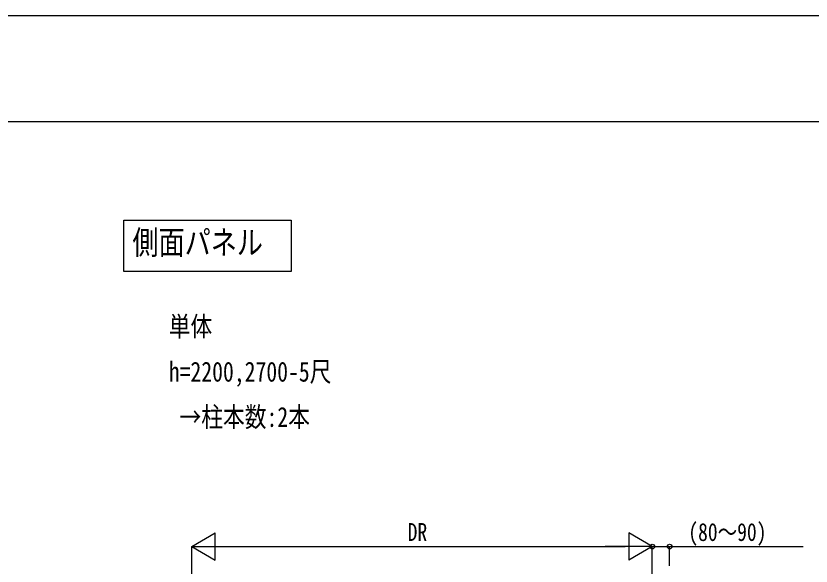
# Model space of a CAD drawing. Units: millimetres, scale not verified. Extents: x -10512 to 10512, y -7425 to 7425.
# Drawn here: x 2361 to 6019, y 4893 to 7425 of the extents above; entities that cross this region are included whole.
import ezdxf
from ezdxf.enums import TextEntityAlignment as Align

# ---------------------------------------------------------------- set-up
doc = ezdxf.new("R2010")
doc.units = ezdxf.units.MM
doc.header["$LTSCALE"] = 40
for name, color, linetype in [('0-2_USER1', 3, 'Continuous'), ('0-5_YKK_A1', 4, 'Continuous'), ('0-6_YKK_D', 6, 'Continuous'), ('0-7_YKK_ZWAK', 7, 'Continuous')]:
    doc.layers.add(name, color=color, linetype=linetype)
doc.styles.add('ＭＳ ゴシック', font='')
doc.styles.get('ＭＳ ゴシック').set_extended_font_data('MS Gothic')

msp = doc.modelspace()

# ---------------------------------------------------------------- linework, layer by layer
at = {"layer": '0-5_YKK_A1'}
msp.add_lwpolyline([(2858.2, 6484.76), (3628.1, 6484.76), (3628.1, 6249.3), (2858.2, 6249.3)], close=True, dxfattribs=at)
at = {"layer": '0-6_YKK_D'}
for p, q in [((3170.33, 4983.23), (3278.58, 5045.73)), ((3278.58, 4920.73), (3278.58, 5045.73)), ((5288.71, 4983.23), (5180.46, 5045.73)), ((5180.46, 5045.73), (5180.46, 4920.73)), ((3170.33, 4636.8), (3170.33, 4984.23)), ((3170.33, 4983.23), (3278.58, 4920.73)), ((3170.33, 4983.23), (3386.83, 4983.23)), ((3295.33, 4983.23), (5163.71, 4983.23)), ((5288.71, 4983.23), (5072.2, 4983.23)), ((5288.71, 4983.23), (5180.46, 4920.73)), ((5288.71, 4636.8), (5288.71, 4984.23)), ((5288.71, 4636.8), (5288.71, 4984.23)), ((5368.71, 4893.9), (5368.71, 4984.23))]:
    msp.add_line(p, q, dxfattribs=at)
msp.add_lwpolyline([(5288.71, 4983.23), (5368.71, 4983.23), (5983.71, 4983.23)], dxfattribs=at)
for centre in [(5288.71, 4983.23), (5368.71, 4983.23)]:
    msp.add_circle(centre, 10.62, dxfattribs=at)
at = {"layer": '0-7_YKK_ZWAK'}
msp.add_line((9737.55, 6937.5), (-9762.45, 6937.5), dxfattribs=at)
msp.add_lwpolyline([(-10512.5, -7425), (10512.5, -7425), (10512.5, 7425), (-10512.5, 7425)], close=True, dxfattribs=at)

# ---------------------------------------------------------------- texts
at = {"layer": '0-2_USER1', "style": 'ＭＳ ゴシック', "width": 0.8}
for s, height, p in [('側面パネル', 110, (2897.47, 6295)), ('単体', 91.64, (3064.47, 5923)), ('h=2200,2700-5尺', 91.64, (3064.47, 5714.67)), (' →柱本数:2本', 91.64, (3064.47, 5506.33))]:
    msp.add_text(s, height=height, dxfattribs=at).set_placement(p, align=Align.BOTTOM_LEFT)
at = {"layer": '0-6_YKK_D', "style": 'ＭＳ ゴシック', "width": 0.8}
for s, p in [('DR', (4163.52, 4984.23)), ('(80～90)', (5454.71, 4984.23))]:
    msp.add_text(s, height=82.48, dxfattribs=at).set_placement(p, align=Align.BOTTOM_LEFT)

doc.saveas('drawing.dxf')
